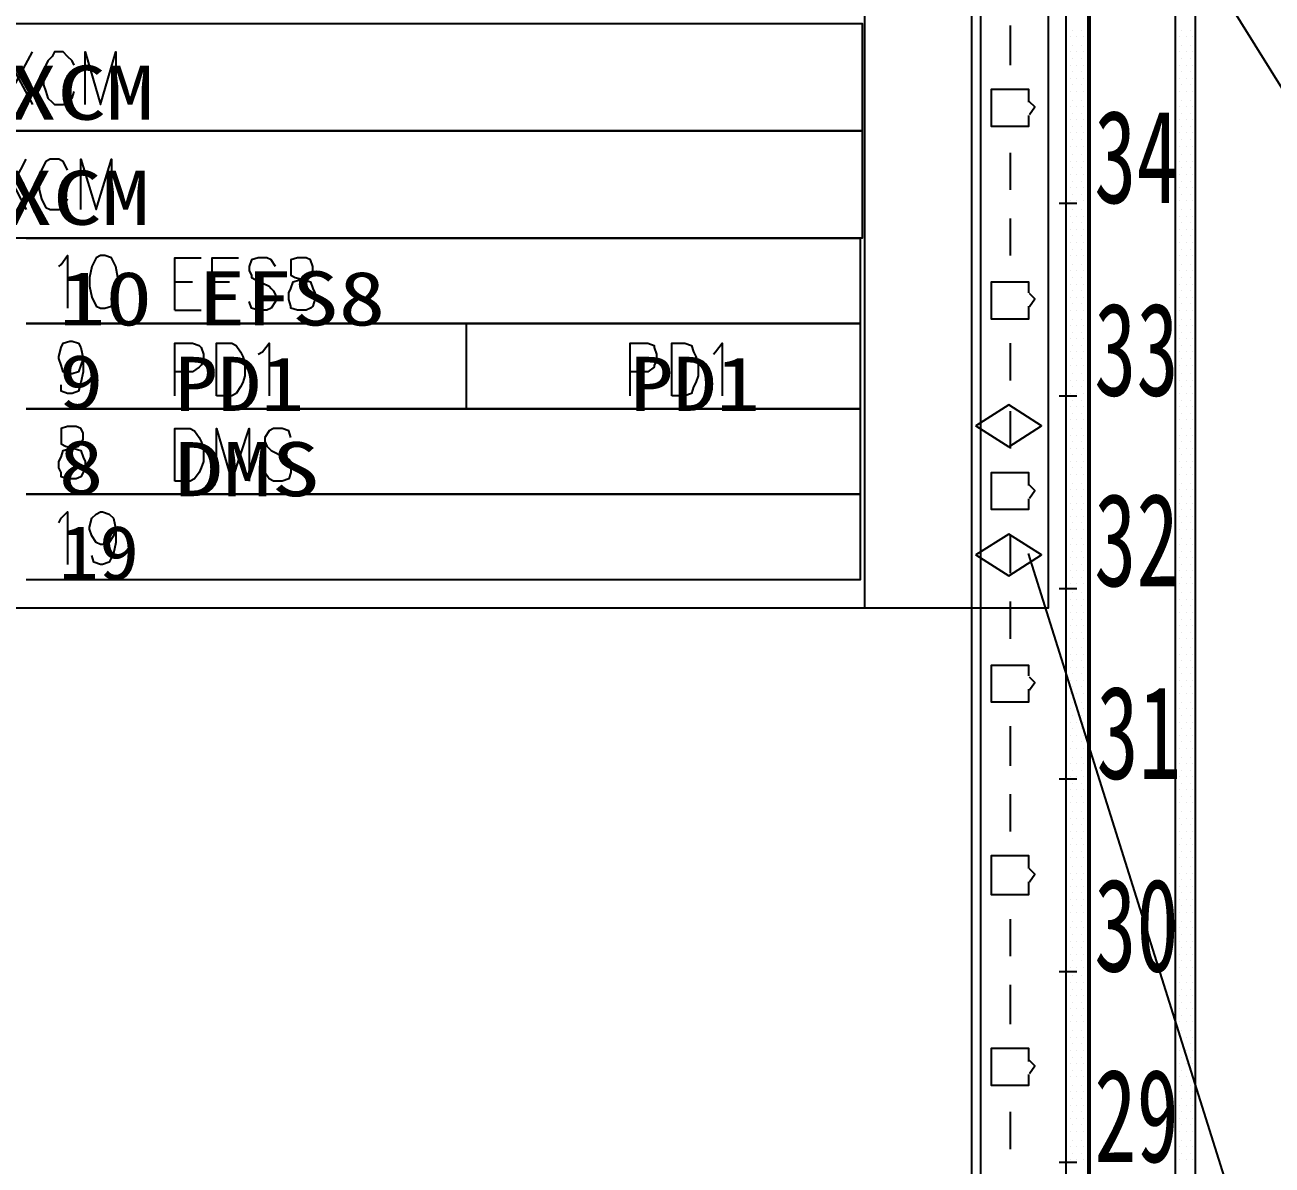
# Model space of a CAD drawing. Header units: metres. Extents: x 17 to 1264, y 17 to 859.
# Drawn here: x 474 to 556, y 449.8 to 524.8 of the extents above; entities that cross this region are included whole.
import ezdxf

# ---------------------------------------------------------------- set-up
doc = ezdxf.new("R2010")
doc.units = ezdxf.units.M
for name, color, linetype in [('LINES', 7, 'Continuous'), ('POLYLINES', 4, 'Continuous'), ('RECTS', 7, 'Continuous'), ('TEXTS', 3, 'Continuous')]:
    doc.layers.add(name, color=color, linetype=linetype)

msp = doc.modelspace()

# ---------------------------------------------------------------- linework, layer by layer
at = {"layer": 'LINES'}
for p, q in [((536.25, 96.77), (536.25, 692.06)), ((539.99, 547.49), (599.18, 452.02)), ((538.77, 524.74), (538.77, 522.14)), ((542.87, 524.45), (542.87, 524.45)), ((543.45, 524.45), (543.45, 524.45)), ((543.88, 524.45), (543.88, 524.45)), ((549.64, 524.45), (549.64, 524.45)), ((550.07, 524.45), (550.07, 524.45)), ((550.65, 524.45), (550.65, 524.45)), ((542.73, 524.02), (542.73, 524.02)), ((542.87, 523.44), (542.87, 523.44)), ((543.16, 524.02), (543.16, 524.02)), ((543.45, 523.44), (543.45, 523.44)), ((543.59, 524.02), (543.59, 524.02)), ((543.88, 523.44), (543.88, 523.44)), ((549.64, 523.44), (549.64, 523.44)), ((549.93, 524.02), (549.93, 524.02)), ((550.07, 523.44), (550.07, 523.44)), ((550.36, 524.02), (550.36, 524.02)), ((550.65, 523.44), (550.65, 523.44)), ((550.79, 524.02), (550.79, 524.02)), ((472.6, 519.55), (474.47, 523.01)), ((472.6, 523.01), (474.47, 519.55)), ((542.73, 523.01), (542.73, 523.01)), ((543.16, 523.01), (543.16, 523.01)), ((543.59, 523.01), (543.59, 523.01)), ((549.93, 523.01), (549.93, 523.01)), ((550.36, 523.01), (550.36, 523.01)), ((550.79, 523.01), (550.79, 523.01)), ((542.73, 522.14), (542.73, 522.14)), ((542.87, 522.58), (542.87, 522.58)), ((543.16, 522.14), (543.16, 522.14)), ((543.45, 522.58), (543.45, 522.58)), ((543.59, 522.14), (543.59, 522.14)), ((543.88, 522.58), (543.88, 522.58)), ((549.64, 522.58), (549.64, 522.58)), ((549.93, 522.14), (549.93, 522.14)), ((550.07, 522.58), (550.07, 522.58)), ((550.36, 522.14), (550.36, 522.14)), ((550.65, 522.58), (550.65, 522.58)), ((550.79, 522.14), (550.79, 522.14)), ((542.73, 521.28), (542.73, 521.28)), ((542.87, 521.71), (542.87, 521.71)), ((543.16, 521.28), (543.16, 521.28)), ((543.45, 521.71), (543.45, 521.71)), ((543.59, 521.28), (543.59, 521.28)), ((543.88, 521.71), (543.88, 521.71)), ((549.64, 521.71), (549.64, 521.71)), ((549.93, 521.28), (549.93, 521.28)), ((550.07, 521.71), (550.07, 521.71)), ((550.36, 521.28), (550.36, 521.28)), ((550.65, 521.71), (550.65, 521.71)), ((550.79, 521.28), (550.79, 521.28)), ((542.73, 520.42), (542.73, 520.42)), ((542.87, 520.85), (542.87, 520.85)), ((543.16, 520.42), (543.16, 520.42)), ((543.45, 520.85), (543.45, 520.85)), ((543.59, 520.42), (543.59, 520.42)), ((543.88, 520.85), (543.88, 520.85)), ((549.64, 520.85), (549.64, 520.85)), ((549.93, 520.42), (549.93, 520.42)), ((550.07, 520.85), (550.07, 520.85)), ((550.36, 520.42), (550.36, 520.42)), ((550.65, 520.85), (550.65, 520.85)), ((550.79, 520.42), (550.79, 520.42)), ((542.73, 519.41), (542.73, 519.41)), ((542.87, 519.84), (542.87, 519.84)), ((543.16, 519.41), (543.16, 519.41)), ((543.45, 519.84), (543.45, 519.84)), ((543.59, 519.41), (543.59, 519.41)), ((543.88, 519.84), (543.88, 519.84)), ((549.64, 519.84), (549.64, 519.84)), ((549.93, 519.41), (549.93, 519.41)), ((550.07, 519.84), (550.07, 519.84)), ((550.36, 519.41), (550.36, 519.41)), ((550.65, 519.84), (550.65, 519.84)), ((550.79, 519.41), (550.79, 519.41)), ((542.73, 518.54), (542.73, 518.54)), ((542.87, 518.98), (542.87, 518.98)), ((543.16, 518.54), (543.16, 518.54)), ((543.45, 518.98), (543.45, 518.98)), ((543.59, 518.54), (543.59, 518.54)), ((543.88, 518.98), (543.88, 518.98)), ((549.64, 518.98), (549.64, 518.98)), ((549.93, 518.54), (549.93, 518.54)), ((550.07, 518.98), (550.07, 518.98)), ((550.36, 518.54), (550.36, 518.54)), ((550.65, 518.98), (550.65, 518.98)), ((550.79, 518.54), (550.79, 518.54)), ((542.73, 517.68), (542.73, 517.68)), ((542.87, 518.11), (542.87, 518.11)), ((543.16, 517.68), (543.16, 517.68)), ((543.45, 518.11), (543.45, 518.11)), ((543.59, 517.68), (543.59, 517.68)), ((543.88, 518.11), (543.88, 518.11)), ((549.64, 518.11), (549.64, 518.11)), ((549.93, 517.68), (549.93, 517.68)), ((550.07, 518.11), (550.07, 518.11)), ((550.36, 517.68), (550.36, 517.68)), ((550.65, 518.11), (550.65, 518.11)), ((550.79, 517.68), (550.79, 517.68)), ((542.87, 517.25), (542.87, 517.25)), ((543.45, 517.25), (543.45, 517.25)), ((543.88, 517.25), (543.88, 517.25)), ((549.64, 517.25), (549.64, 517.25)), ((550.07, 517.25), (550.07, 517.25)), ((550.65, 517.25), (550.65, 517.25)), ((538.77, 516.38), (538.77, 513.94)), ((542.73, 516.82), (542.73, 516.82)), ((542.87, 516.24), (542.87, 516.24)), ((543.16, 516.82), (543.16, 516.82)), ((543.45, 516.24), (543.45, 516.24)), ((543.59, 516.82), (543.59, 516.82)), ((543.88, 516.24), (543.88, 516.24)), ((549.64, 516.24), (549.64, 516.24)), ((549.93, 516.82), (549.93, 516.82)), ((550.07, 516.24), (550.07, 516.24)), ((550.36, 516.82), (550.36, 516.82)), ((550.65, 516.24), (550.65, 516.24)), ((550.79, 516.82), (550.79, 516.82)), ((472.31, 512.64), (474.04, 515.95)), ((472.31, 515.95), (474.04, 512.64)), ((542.73, 515.81), (542.73, 515.81)), ((542.87, 515.38), (542.87, 515.38)), ((543.16, 515.81), (543.16, 515.81)), ((543.45, 515.38), (543.45, 515.38)), ((543.59, 515.81), (543.59, 515.81)), ((543.88, 515.38), (543.88, 515.38)), ((549.64, 515.38), (549.64, 515.38)), ((549.93, 515.81), (549.93, 515.81)), ((550.07, 515.38), (550.07, 515.38)), ((550.36, 515.81), (550.36, 515.81)), ((550.65, 515.38), (550.65, 515.38)), ((550.79, 515.81), (550.79, 515.81)), ((542.73, 514.94), (542.73, 514.94)), ((542.87, 514.51), (542.87, 514.51)), ((543.16, 514.94), (543.16, 514.94)), ((543.45, 514.51), (543.45, 514.51)), ((543.59, 514.94), (543.59, 514.94)), ((543.88, 514.51), (543.88, 514.51)), ((549.64, 514.51), (549.64, 514.51)), ((549.93, 514.94), (549.93, 514.94)), ((550.07, 514.51), (550.07, 514.51)), ((550.36, 514.94), (550.36, 514.94)), ((550.65, 514.51), (550.65, 514.51)), ((550.79, 514.94), (550.79, 514.94)), ((542.73, 514.08), (542.73, 514.08)), ((542.87, 513.65), (542.87, 513.65)), ((543.16, 514.08), (543.16, 514.08)), ((543.45, 513.65), (543.45, 513.65)), ((543.59, 514.08), (543.59, 514.08)), ((543.88, 513.65), (543.88, 513.65)), ((549.64, 513.65), (549.64, 513.65)), ((549.93, 514.08), (549.93, 514.08)), ((550.07, 513.65), (550.07, 513.65)), ((550.36, 514.08), (550.36, 514.08)), ((550.65, 513.65), (550.65, 513.65)), ((550.79, 514.08), (550.79, 514.08)), ((542.01, 513.07), (543.16, 513.07)), ((542.73, 513.22), (542.73, 513.22)), ((543.16, 513.22), (543.16, 513.22)), ((543.59, 513.22), (543.59, 513.22)), ((549.93, 513.22), (549.93, 513.22)), ((550.36, 513.22), (550.36, 513.22)), ((550.79, 513.22), (550.79, 513.22)), ((538.77, 512.06), (538.77, 509.62)), ((542.73, 512.21), (542.73, 512.21)), ((542.87, 512.64), (542.87, 512.64)), ((543.16, 512.21), (543.16, 512.21)), ((543.45, 512.64), (543.45, 512.64)), ((543.59, 512.21), (543.59, 512.21)), ((543.88, 512.64), (543.88, 512.64)), ((549.64, 512.64), (549.64, 512.64)), ((549.93, 512.21), (549.93, 512.21)), ((550.07, 512.64), (550.07, 512.64)), ((550.36, 512.21), (550.36, 512.21)), ((550.65, 512.64), (550.65, 512.64)), ((550.79, 512.21), (550.79, 512.21)), ((542.73, 511.34), (542.73, 511.34)), ((542.87, 511.78), (542.87, 511.78)), ((543.16, 511.34), (543.16, 511.34)), ((543.45, 511.78), (543.45, 511.78)), ((543.59, 511.34), (543.59, 511.34)), ((543.88, 511.78), (543.88, 511.78)), ((549.64, 511.78), (549.64, 511.78)), ((549.93, 511.34), (549.93, 511.34)), ((550.07, 511.78), (550.07, 511.78)), ((550.36, 511.34), (550.36, 511.34)), ((550.65, 511.78), (550.65, 511.78)), ((550.79, 511.34), (550.79, 511.34)), ((542.73, 510.48), (542.73, 510.48)), ((542.87, 510.91), (542.87, 510.91)), ((543.16, 510.48), (543.16, 510.48)), ((543.45, 510.91), (543.45, 510.91)), ((543.59, 510.48), (543.59, 510.48)), ((543.88, 510.91), (543.88, 510.91)), ((549.64, 510.91), (549.64, 510.91)), ((549.93, 510.48), (549.93, 510.48)), ((550.07, 510.91), (550.07, 510.91)), ((550.36, 510.48), (550.36, 510.48)), ((550.65, 510.91), (550.65, 510.91)), ((550.79, 510.48), (550.79, 510.48)), ((542.73, 509.62), (542.73, 509.62)), ((542.87, 510.05), (542.87, 510.05)), ((543.16, 509.62), (543.16, 509.62)), ((543.45, 510.05), (543.45, 510.05)), ((543.59, 509.62), (543.59, 509.62)), ((543.88, 510.05), (543.88, 510.05)), ((549.64, 510.05), (549.64, 510.05)), ((549.93, 509.62), (549.93, 509.62)), ((550.07, 510.05), (550.07, 510.05)), ((550.36, 509.62), (550.36, 509.62)), ((550.65, 510.05), (550.65, 510.05)), ((550.79, 509.62), (550.79, 509.62)), ((542.87, 509.04), (542.87, 509.04)), ((543.45, 509.04), (543.45, 509.04)), ((543.88, 509.04), (543.88, 509.04)), ((549.64, 509.04), (549.64, 509.04)), ((550.07, 509.04), (550.07, 509.04)), ((550.65, 509.04), (550.65, 509.04)), ((483.83, 507.89), (484.99, 507.89)), ((486.28, 507.89), (487.43, 507.89)), ((542.73, 508.61), (542.73, 508.61)), ((542.87, 508.18), (542.87, 508.18)), ((543.16, 508.61), (543.16, 508.61)), ((543.45, 508.18), (543.45, 508.18)), ((543.59, 508.61), (543.59, 508.61)), ((543.88, 508.18), (543.88, 508.18)), ((549.64, 508.18), (549.64, 508.18)), ((549.93, 508.61), (549.93, 508.61)), ((550.07, 508.18), (550.07, 508.18)), ((550.36, 508.61), (550.36, 508.61)), ((550.65, 508.18), (550.65, 508.18)), ((550.79, 508.61), (550.79, 508.61)), ((542.73, 507.74), (542.73, 507.74)), ((542.87, 507.31), (542.87, 507.31)), ((543.16, 507.74), (543.16, 507.74)), ((543.45, 507.31), (543.45, 507.31)), ((543.59, 507.74), (543.59, 507.74)), ((543.88, 507.31), (543.88, 507.31)), ((549.64, 507.31), (549.64, 507.31)), ((549.93, 507.74), (549.93, 507.74)), ((550.07, 507.31), (550.07, 507.31)), ((550.36, 507.74), (550.36, 507.74)), ((550.65, 507.31), (550.65, 507.31)), ((550.79, 507.74), (550.79, 507.74)), ((542.73, 506.88), (542.73, 506.88)), ((542.87, 506.45), (542.87, 506.45)), ((543.16, 506.88), (543.16, 506.88)), ((543.45, 506.45), (543.45, 506.45)), ((543.59, 506.88), (543.59, 506.88)), ((543.88, 506.45), (543.88, 506.45)), ((549.64, 506.45), (549.64, 506.45)), ((549.93, 506.88), (549.93, 506.88)), ((550.07, 506.45), (550.07, 506.45)), ((550.36, 506.88), (550.36, 506.88)), ((550.65, 506.45), (550.65, 506.45)), ((550.79, 506.88), (550.79, 506.88)), ((483.83, 506.02), (485.56, 506.02)), ((542.73, 506.02), (542.73, 506.02)), ((542.87, 505.44), (542.87, 505.44)), ((543.16, 506.02), (543.16, 506.02)), ((543.45, 505.44), (543.45, 505.44)), ((543.59, 506.02), (543.59, 506.02)), ((543.88, 505.44), (543.88, 505.44)), ((549.64, 505.44), (549.64, 505.44)), ((549.93, 506.02), (549.93, 506.02)), ((550.07, 505.44), (550.07, 505.44)), ((550.36, 506.02), (550.36, 506.02)), ((550.65, 505.44), (550.65, 505.44)), ((550.79, 506.02), (550.79, 506.02)), ((502.99, 505.15), (502.99, 499.54)), ((542.73, 505.01), (542.73, 505.01)), ((542.87, 504.58), (542.87, 504.58)), ((543.16, 505.01), (543.16, 505.01)), ((543.45, 504.58), (543.45, 504.58)), ((543.59, 505.01), (543.59, 505.01)), ((543.88, 504.58), (543.88, 504.58)), ((549.64, 504.58), (549.64, 504.58)), ((549.93, 505.01), (549.93, 505.01)), ((550.07, 504.58), (550.07, 504.58)), ((550.36, 505.01), (550.36, 505.01)), ((550.65, 504.58), (550.65, 504.58)), ((550.79, 505.01), (550.79, 505.01)), ((538.77, 503.86), (538.77, 501.41)), ((542.73, 504.14), (542.73, 504.14)), ((543.16, 504.14), (543.16, 504.14)), ((543.59, 504.14), (543.59, 504.14)), ((549.93, 504.14), (549.93, 504.14)), ((550.36, 504.14), (550.36, 504.14)), ((550.79, 504.14), (550.79, 504.14)), ((542.73, 503.28), (542.73, 503.28)), ((542.87, 503.71), (542.87, 503.71)), ((543.16, 503.28), (543.16, 503.28)), ((543.45, 503.71), (543.45, 503.71)), ((543.59, 503.28), (543.59, 503.28)), ((543.88, 503.71), (543.88, 503.71)), ((549.64, 503.71), (549.64, 503.71)), ((549.93, 503.28), (549.93, 503.28)), ((550.07, 503.71), (550.07, 503.71)), ((550.36, 503.28), (550.36, 503.28)), ((550.65, 503.71), (550.65, 503.71)), ((550.79, 503.28), (550.79, 503.28)), ((542.73, 502.42), (542.73, 502.42)), ((542.87, 502.85), (542.87, 502.85)), ((543.16, 502.42), (543.16, 502.42)), ((543.45, 502.85), (543.45, 502.85)), ((543.59, 502.42), (543.59, 502.42)), ((543.88, 502.85), (543.88, 502.85)), ((549.64, 502.85), (549.64, 502.85)), ((549.93, 502.42), (549.93, 502.42)), ((550.07, 502.85), (550.07, 502.85)), ((550.36, 502.42), (550.36, 502.42)), ((550.65, 502.85), (550.65, 502.85)), ((550.79, 502.42), (550.79, 502.42)), ((542.73, 501.41), (542.73, 501.41)), ((542.87, 501.84), (542.87, 501.84)), ((543.16, 501.41), (543.16, 501.41)), ((543.45, 501.84), (543.45, 501.84)), ((543.59, 501.41), (543.59, 501.41)), ((543.88, 501.84), (543.88, 501.84)), ((549.64, 501.84), (549.64, 501.84)), ((549.93, 501.41), (549.93, 501.41)), ((550.07, 501.84), (550.07, 501.84)), ((550.36, 501.41), (550.36, 501.41)), ((550.65, 501.84), (550.65, 501.84)), ((550.79, 501.41), (550.79, 501.41)), ((542.73, 500.54), (542.73, 500.54)), ((542.87, 500.98), (542.87, 500.98)), ((543.16, 500.54), (543.16, 500.54)), ((543.45, 500.98), (543.45, 500.98)), ((543.59, 500.54), (543.59, 500.54)), ((543.88, 500.98), (543.88, 500.98)), ((549.64, 500.98), (549.64, 500.98)), ((549.93, 500.54), (549.93, 500.54)), ((550.07, 500.98), (550.07, 500.98)), ((550.36, 500.54), (550.36, 500.54)), ((550.65, 500.98), (550.65, 500.98)), ((550.79, 500.54), (550.79, 500.54)), ((542.01, 500.4), (543.16, 500.4)), ((542.73, 499.68), (542.73, 499.68)), ((542.87, 500.11), (542.87, 500.11)), ((543.16, 499.68), (543.16, 499.68)), ((543.45, 500.11), (543.45, 500.11)), ((543.59, 499.68), (543.59, 499.68)), ((543.88, 500.11), (543.88, 500.11)), ((549.64, 500.11), (549.64, 500.11)), ((549.93, 499.68), (549.93, 499.68)), ((550.07, 500.11), (550.07, 500.11)), ((550.36, 499.68), (550.36, 499.68)), ((550.65, 500.11), (550.65, 500.11)), ((550.79, 499.68), (550.79, 499.68)), ((538.77, 499.39), (538.77, 496.94)), ((542.73, 498.82), (542.73, 498.82)), ((542.87, 499.25), (542.87, 499.25)), ((543.16, 498.82), (543.16, 498.82)), ((543.45, 499.25), (543.45, 499.25)), ((543.59, 498.82), (543.59, 498.82)), ((543.88, 499.25), (543.88, 499.25)), ((549.64, 499.25), (549.64, 499.25)), ((549.93, 498.82), (549.93, 498.82)), ((550.07, 499.25), (550.07, 499.25)), ((550.36, 498.82), (550.36, 498.82)), ((550.65, 499.25), (550.65, 499.25)), ((550.79, 498.82), (550.79, 498.82)), ((542.87, 498.24), (542.87, 498.24)), ((543.45, 498.24), (543.45, 498.24)), ((543.88, 498.24), (543.88, 498.24)), ((549.64, 498.24), (549.64, 498.24)), ((550.07, 498.24), (550.07, 498.24)), ((550.65, 498.24), (550.65, 498.24)), ((542.73, 497.81), (542.73, 497.81)), ((542.87, 497.38), (542.87, 497.38)), ((543.16, 497.81), (543.16, 497.81)), ((543.45, 497.38), (543.45, 497.38)), ((543.59, 497.81), (543.59, 497.81)), ((543.88, 497.38), (543.88, 497.38)), ((549.64, 497.38), (549.64, 497.38)), ((549.93, 497.81), (549.93, 497.81)), ((550.07, 497.38), (550.07, 497.38)), ((550.36, 497.81), (550.36, 497.81)), ((550.65, 497.38), (550.65, 497.38)), ((550.79, 497.81), (550.79, 497.81)), ((542.73, 496.94), (542.73, 496.94)), ((542.87, 496.51), (542.87, 496.51)), ((543.16, 496.94), (543.16, 496.94)), ((543.45, 496.51), (543.45, 496.51)), ((543.59, 496.94), (543.59, 496.94)), ((543.88, 496.51), (543.88, 496.51)), ((549.64, 496.51), (549.64, 496.51)), ((549.93, 496.94), (549.93, 496.94)), ((550.07, 496.51), (550.07, 496.51)), ((550.36, 496.94), (550.36, 496.94)), ((550.65, 496.51), (550.65, 496.51)), ((550.79, 496.94), (550.79, 496.94)), ((542.73, 496.08), (542.73, 496.08)), ((542.87, 495.65), (542.87, 495.65)), ((543.16, 496.08), (543.16, 496.08)), ((543.45, 495.65), (543.45, 495.65)), ((543.59, 496.08), (543.59, 496.08)), ((543.88, 495.65), (543.88, 495.65)), ((549.64, 495.65), (549.64, 495.65)), ((549.93, 496.08), (549.93, 496.08)), ((550.07, 495.65), (550.07, 495.65)), ((550.36, 496.08), (550.36, 496.08)), ((550.65, 495.65), (550.65, 495.65)), ((550.79, 496.08), (550.79, 496.08)), ((542.73, 495.22), (542.73, 495.22)), ((543.16, 495.22), (543.16, 495.22)), ((543.59, 495.22), (543.59, 495.22)), ((549.93, 495.22), (549.93, 495.22)), ((550.36, 495.22), (550.36, 495.22)), ((550.79, 495.22), (550.79, 495.22)), ((542.73, 494.21), (542.73, 494.21)), ((542.87, 494.64), (542.87, 494.64)), ((543.16, 494.21), (543.16, 494.21)), ((543.45, 494.64), (543.45, 494.64)), ((543.59, 494.21), (543.59, 494.21)), ((543.88, 494.64), (543.88, 494.64)), ((549.64, 494.64), (549.64, 494.64)), ((549.93, 494.21), (549.93, 494.21)), ((550.07, 494.64), (550.07, 494.64)), ((550.36, 494.21), (550.36, 494.21)), ((550.65, 494.64), (550.65, 494.64)), ((550.79, 494.21), (550.79, 494.21)), ((542.73, 493.34), (542.73, 493.34)), ((542.87, 493.78), (542.87, 493.78)), ((543.16, 493.34), (543.16, 493.34)), ((543.45, 493.78), (543.45, 493.78)), ((543.59, 493.34), (543.59, 493.34)), ((543.88, 493.78), (543.88, 493.78)), ((549.64, 493.78), (549.64, 493.78)), ((549.93, 493.34), (549.93, 493.34)), ((550.07, 493.78), (550.07, 493.78)), ((550.36, 493.34), (550.36, 493.34)), ((550.65, 493.78), (550.65, 493.78)), ((550.79, 493.34), (550.79, 493.34)), ((542.73, 492.48), (542.73, 492.48)), ((542.87, 492.91), (542.87, 492.91)), ((543.16, 492.48), (543.16, 492.48)), ((543.45, 492.91), (543.45, 492.91)), ((543.59, 492.48), (543.59, 492.48)), ((543.88, 492.91), (543.88, 492.91)), ((549.64, 492.91), (549.64, 492.91)), ((549.93, 492.48), (549.93, 492.48)), ((550.07, 492.91), (550.07, 492.91)), ((550.36, 492.48), (550.36, 492.48)), ((550.65, 492.91), (550.65, 492.91)), ((550.79, 492.48), (550.79, 492.48)), ((542.73, 491.62), (542.73, 491.62)), ((542.87, 492.05), (542.87, 492.05)), ((543.16, 491.62), (543.16, 491.62)), ((543.45, 492.05), (543.45, 492.05)), ((543.59, 491.62), (543.59, 491.62)), ((543.88, 492.05), (543.88, 492.05)), ((549.64, 492.05), (549.64, 492.05)), ((549.93, 491.62), (549.93, 491.62)), ((550.07, 492.05), (550.07, 492.05)), ((550.36, 491.62), (550.36, 491.62)), ((550.65, 492.05), (550.65, 492.05)), ((550.79, 491.62), (550.79, 491.62)), ((538.77, 491.18), (538.77, 488.74)), ((542.73, 490.61), (542.73, 490.61)), ((542.87, 491.04), (542.87, 491.04)), ((543.16, 490.61), (543.16, 490.61)), ((543.45, 491.04), (543.45, 491.04)), ((543.59, 490.61), (543.59, 490.61)), ((543.88, 491.04), (543.88, 491.04)), ((549.64, 491.04), (549.64, 491.04)), ((549.93, 490.61), (549.93, 490.61)), ((550.07, 491.04), (550.07, 491.04)), ((550.36, 490.61), (550.36, 490.61)), ((550.65, 491.04), (550.65, 491.04)), ((550.79, 490.61), (550.79, 490.61)), ((599.18, 301.68), (539.99, 490.03)), ((542.87, 490.18), (542.87, 490.18)), ((543.45, 490.18), (543.45, 490.18)), ((543.88, 490.18), (543.88, 490.18)), ((549.64, 490.18), (549.64, 490.18)), ((550.07, 490.18), (550.07, 490.18)), ((550.65, 490.18), (550.65, 490.18)), ((542.73, 489.74), (542.73, 489.74)), ((542.87, 489.31), (542.87, 489.31)), ((543.16, 489.74), (543.16, 489.74)), ((543.45, 489.31), (543.45, 489.31)), ((543.59, 489.74), (543.59, 489.74)), ((543.88, 489.31), (543.88, 489.31)), ((549.64, 489.31), (549.64, 489.31)), ((549.93, 489.74), (549.93, 489.74)), ((550.07, 489.31), (550.07, 489.31)), ((550.36, 489.74), (550.36, 489.74)), ((550.65, 489.31), (550.65, 489.31)), ((550.79, 489.74), (550.79, 489.74)), ((542.73, 488.88), (542.73, 488.88)), ((542.87, 488.45), (542.87, 488.45)), ((543.16, 488.88), (543.16, 488.88)), ((543.45, 488.45), (543.45, 488.45)), ((543.59, 488.88), (543.59, 488.88)), ((543.88, 488.45), (543.88, 488.45)), ((549.64, 488.45), (549.64, 488.45)), ((549.93, 488.88), (549.93, 488.88)), ((550.07, 488.45), (550.07, 488.45)), ((550.36, 488.88), (550.36, 488.88)), ((550.65, 488.45), (550.65, 488.45)), ((550.79, 488.88), (550.79, 488.88)), ((542.01, 487.73), (543.16, 487.73)), ((542.73, 488.02), (542.73, 488.02)), ((542.87, 487.44), (542.87, 487.44)), ((543.16, 488.02), (543.16, 488.02)), ((543.45, 487.44), (543.45, 487.44)), ((543.59, 488.02), (543.59, 488.02)), ((543.88, 487.44), (543.88, 487.44)), ((549.64, 487.44), (549.64, 487.44)), ((549.93, 488.02), (549.93, 488.02)), ((550.07, 487.44), (550.07, 487.44)), ((550.36, 488.02), (550.36, 488.02)), ((550.65, 487.44), (550.65, 487.44)), ((550.79, 488.02), (550.79, 488.02)), ((538.77, 486.86), (538.77, 484.42)), ((542.73, 487.01), (542.73, 487.01)), ((542.87, 486.58), (542.87, 486.58)), ((543.16, 487.01), (543.16, 487.01)), ((543.45, 486.58), (543.45, 486.58)), ((543.59, 487.01), (543.59, 487.01)), ((543.88, 486.58), (543.88, 486.58)), ((549.64, 486.58), (549.64, 486.58)), ((549.93, 487.01), (549.93, 487.01)), ((550.07, 486.58), (550.07, 486.58)), ((550.36, 487.01), (550.36, 487.01)), ((550.65, 486.58), (550.65, 486.58)), ((550.79, 487.01), (550.79, 487.01)), ((542.73, 486.14), (542.73, 486.14)), ((542.87, 485.71), (542.87, 485.71)), ((543.16, 486.14), (543.16, 486.14)), ((543.45, 485.71), (543.45, 485.71)), ((543.59, 486.14), (543.59, 486.14)), ((543.88, 485.71), (543.88, 485.71)), ((549.64, 485.71), (549.64, 485.71)), ((549.93, 486.14), (549.93, 486.14)), ((550.07, 485.71), (550.07, 485.71)), ((550.36, 486.14), (550.36, 486.14)), ((550.65, 485.71), (550.65, 485.71)), ((550.79, 486.14), (550.79, 486.14)), ((542.73, 485.28), (542.73, 485.28)), ((542.87, 484.85), (542.87, 484.85)), ((543.16, 485.28), (543.16, 485.28)), ((543.45, 484.85), (543.45, 484.85)), ((543.59, 485.28), (543.59, 485.28)), ((543.88, 484.85), (543.88, 484.85)), ((549.64, 484.85), (549.64, 484.85)), ((549.93, 485.28), (549.93, 485.28)), ((550.07, 484.85), (550.07, 484.85)), ((550.36, 485.28), (550.36, 485.28)), ((550.65, 484.85), (550.65, 484.85)), ((550.79, 485.28), (550.79, 485.28)), ((542.73, 484.42), (542.73, 484.42)), ((543.16, 484.42), (543.16, 484.42)), ((543.59, 484.42), (543.59, 484.42)), ((549.93, 484.42), (549.93, 484.42)), ((550.36, 484.42), (550.36, 484.42)), ((550.79, 484.42), (550.79, 484.42)), ((542.73, 483.41), (542.73, 483.41)), ((542.87, 483.84), (542.87, 483.84)), ((543.16, 483.41), (543.16, 483.41)), ((543.45, 483.84), (543.45, 483.84)), ((543.59, 483.41), (543.59, 483.41)), ((543.88, 483.84), (543.88, 483.84)), ((549.64, 483.84), (549.64, 483.84)), ((549.93, 483.41), (549.93, 483.41)), ((550.07, 483.84), (550.07, 483.84)), ((550.36, 483.41), (550.36, 483.41)), ((550.65, 483.84), (550.65, 483.84)), ((550.79, 483.41), (550.79, 483.41)), ((542.73, 482.54), (542.73, 482.54)), ((542.87, 482.98), (542.87, 482.98)), ((543.16, 482.54), (543.16, 482.54)), ((543.45, 482.98), (543.45, 482.98)), ((543.59, 482.54), (543.59, 482.54)), ((543.88, 482.98), (543.88, 482.98)), ((549.64, 482.98), (549.64, 482.98)), ((549.93, 482.54), (549.93, 482.54)), ((550.07, 482.98), (550.07, 482.98)), ((550.36, 482.54), (550.36, 482.54)), ((550.65, 482.98), (550.65, 482.98)), ((550.79, 482.54), (550.79, 482.54)), ((542.73, 481.68), (542.73, 481.68)), ((542.87, 482.11), (542.87, 482.11)), ((543.16, 481.68), (543.16, 481.68)), ((543.45, 482.11), (543.45, 482.11)), ((543.59, 481.68), (543.59, 481.68)), ((543.88, 482.11), (543.88, 482.11)), ((549.64, 482.11), (549.64, 482.11)), ((549.93, 481.68), (549.93, 481.68)), ((550.07, 482.11), (550.07, 482.11)), ((550.36, 481.68), (550.36, 481.68)), ((550.65, 482.11), (550.65, 482.11)), ((550.79, 481.68), (550.79, 481.68)), ((542.73, 480.82), (542.73, 480.82)), ((542.87, 481.25), (542.87, 481.25)), ((543.16, 480.82), (543.16, 480.82)), ((543.45, 481.25), (543.45, 481.25)), ((543.59, 480.82), (543.59, 480.82)), ((543.88, 481.25), (543.88, 481.25)), ((549.64, 481.25), (549.64, 481.25)), ((549.93, 480.82), (549.93, 480.82)), ((550.07, 481.25), (550.07, 481.25)), ((550.36, 480.82), (550.36, 480.82)), ((550.65, 481.25), (550.65, 481.25)), ((550.79, 480.82), (550.79, 480.82)), ((542.87, 480.24), (542.87, 480.24)), ((543.45, 480.24), (543.45, 480.24)), ((543.88, 480.24), (543.88, 480.24)), ((549.64, 480.24), (549.64, 480.24)), ((550.07, 480.24), (550.07, 480.24)), ((550.65, 480.24), (550.65, 480.24)), ((542.73, 479.81), (542.73, 479.81)), ((542.87, 479.38), (542.87, 479.38)), ((543.16, 479.81), (543.16, 479.81)), ((543.45, 479.38), (543.45, 479.38)), ((543.59, 479.81), (543.59, 479.81)), ((543.88, 479.38), (543.88, 479.38)), ((549.64, 479.38), (549.64, 479.38)), ((549.93, 479.81), (549.93, 479.81)), ((550.07, 479.38), (550.07, 479.38)), ((550.36, 479.81), (550.36, 479.81)), ((550.65, 479.38), (550.65, 479.38)), ((550.79, 479.81), (550.79, 479.81)), ((538.77, 478.66), (538.77, 476.06)), ((542.73, 478.94), (542.73, 478.94)), ((542.87, 478.51), (542.87, 478.51)), ((543.16, 478.94), (543.16, 478.94)), ((543.45, 478.51), (543.45, 478.51)), ((543.59, 478.94), (543.59, 478.94)), ((543.88, 478.51), (543.88, 478.51)), ((549.64, 478.51), (549.64, 478.51)), ((549.93, 478.94), (549.93, 478.94)), ((550.07, 478.51), (550.07, 478.51)), ((550.36, 478.94), (550.36, 478.94)), ((550.65, 478.51), (550.65, 478.51)), ((550.79, 478.94), (550.79, 478.94)), ((542.73, 478.08), (542.73, 478.08)), ((542.87, 477.65), (542.87, 477.65)), ((543.16, 478.08), (543.16, 478.08)), ((543.45, 477.65), (543.45, 477.65)), ((543.59, 478.08), (543.59, 478.08)), ((543.88, 477.65), (543.88, 477.65)), ((549.64, 477.65), (549.64, 477.65)), ((549.93, 478.08), (549.93, 478.08)), ((550.07, 477.65), (550.07, 477.65)), ((550.36, 478.08), (550.36, 478.08)), ((550.65, 477.65), (550.65, 477.65)), ((550.79, 478.08), (550.79, 478.08)), ((542.73, 477.22), (542.73, 477.22)), ((543.16, 477.22), (543.16, 477.22)), ((543.59, 477.22), (543.59, 477.22)), ((549.93, 477.22), (549.93, 477.22)), ((550.36, 477.22), (550.36, 477.22)), ((550.79, 477.22), (550.79, 477.22)), ((542.73, 476.21), (542.73, 476.21)), ((542.87, 476.64), (542.87, 476.64)), ((543.16, 476.21), (543.16, 476.21)), ((543.45, 476.64), (543.45, 476.64)), ((543.59, 476.21), (543.59, 476.21)), ((543.88, 476.64), (543.88, 476.64)), ((549.64, 476.64), (549.64, 476.64)), ((549.93, 476.21), (549.93, 476.21)), ((550.07, 476.64), (550.07, 476.64)), ((550.36, 476.21), (550.36, 476.21)), ((550.65, 476.64), (550.65, 476.64)), ((550.79, 476.21), (550.79, 476.21)), ((542.01, 475.2), (543.16, 475.2)), ((542.73, 475.34), (542.73, 475.34)), ((542.87, 475.78), (542.87, 475.78)), ((543.16, 475.34), (543.16, 475.34)), ((543.45, 475.78), (543.45, 475.78)), ((543.59, 475.34), (543.59, 475.34)), ((543.88, 475.78), (543.88, 475.78)), ((549.64, 475.78), (549.64, 475.78)), ((549.93, 475.34), (549.93, 475.34)), ((550.07, 475.78), (550.07, 475.78)), ((550.36, 475.34), (550.36, 475.34)), ((550.65, 475.78), (550.65, 475.78)), ((550.79, 475.34), (550.79, 475.34)), ((538.77, 474.19), (538.77, 471.74)), ((542.73, 474.48), (542.73, 474.48)), ((542.87, 474.91), (542.87, 474.91)), ((543.16, 474.48), (543.16, 474.48)), ((543.45, 474.91), (543.45, 474.91)), ((543.59, 474.48), (543.59, 474.48)), ((543.88, 474.91), (543.88, 474.91)), ((549.64, 474.91), (549.64, 474.91)), ((549.93, 474.48), (549.93, 474.48)), ((550.07, 474.91), (550.07, 474.91)), ((550.36, 474.48), (550.36, 474.48)), ((550.65, 474.91), (550.65, 474.91)), ((550.79, 474.48), (550.79, 474.48)), ((542.73, 473.62), (542.73, 473.62)), ((542.87, 474.05), (542.87, 474.05)), ((543.16, 473.62), (543.16, 473.62)), ((543.45, 474.05), (543.45, 474.05)), ((543.59, 473.62), (543.59, 473.62)), ((543.88, 474.05), (543.88, 474.05)), ((549.64, 474.05), (549.64, 474.05)), ((549.93, 473.62), (549.93, 473.62)), ((550.07, 474.05), (550.07, 474.05)), ((550.36, 473.62), (550.36, 473.62)), ((550.65, 474.05), (550.65, 474.05)), ((550.79, 473.62), (550.79, 473.62)), ((542.73, 472.61), (542.73, 472.61)), ((542.87, 473.04), (542.87, 473.04)), ((543.16, 472.61), (543.16, 472.61)), ((543.45, 473.04), (543.45, 473.04)), ((543.59, 472.61), (543.59, 472.61)), ((543.88, 473.04), (543.88, 473.04)), ((549.64, 473.04), (549.64, 473.04)), ((549.93, 472.61), (549.93, 472.61)), ((550.07, 473.04), (550.07, 473.04)), ((550.36, 472.61), (550.36, 472.61)), ((550.65, 473.04), (550.65, 473.04)), ((550.79, 472.61), (550.79, 472.61)), ((542.73, 471.74), (542.73, 471.74)), ((542.87, 472.18), (542.87, 472.18)), ((543.16, 471.74), (543.16, 471.74)), ((543.45, 472.18), (543.45, 472.18)), ((543.59, 471.74), (543.59, 471.74)), ((543.88, 472.18), (543.88, 472.18)), ((549.64, 472.18), (549.64, 472.18)), ((549.93, 471.74), (549.93, 471.74)), ((550.07, 472.18), (550.07, 472.18)), ((550.36, 471.74), (550.36, 471.74)), ((550.65, 472.18), (550.65, 472.18)), ((550.79, 471.74), (550.79, 471.74)), ((542.87, 471.31), (542.87, 471.31)), ((543.45, 471.31), (543.45, 471.31)), ((543.88, 471.31), (543.88, 471.31)), ((549.64, 471.31), (549.64, 471.31)), ((550.07, 471.31), (550.07, 471.31)), ((550.65, 471.31), (550.65, 471.31)), ((542.73, 470.88), (542.73, 470.88)), ((542.87, 470.45), (542.87, 470.45)), ((543.16, 470.88), (543.16, 470.88)), ((543.45, 470.45), (543.45, 470.45)), ((543.59, 470.88), (543.59, 470.88)), ((543.88, 470.45), (543.88, 470.45)), ((549.64, 470.45), (549.64, 470.45)), ((549.93, 470.88), (549.93, 470.88)), ((550.07, 470.45), (550.07, 470.45)), ((550.36, 470.88), (550.36, 470.88)), ((550.65, 470.45), (550.65, 470.45)), ((550.79, 470.88), (550.79, 470.88)), ((542.73, 470.02), (542.73, 470.02)), ((542.87, 469.44), (542.87, 469.44)), ((543.16, 470.02), (543.16, 470.02)), ((543.45, 469.44), (543.45, 469.44)), ((543.59, 470.02), (543.59, 470.02)), ((543.88, 469.44), (543.88, 469.44)), ((549.64, 469.44), (549.64, 469.44)), ((549.93, 470.02), (549.93, 470.02)), ((550.07, 469.44), (550.07, 469.44)), ((550.36, 470.02), (550.36, 470.02)), ((550.65, 469.44), (550.65, 469.44)), ((550.79, 470.02), (550.79, 470.02)), ((542.73, 469.01), (542.73, 469.01)), ((542.87, 468.58), (542.87, 468.58)), ((543.16, 469.01), (543.16, 469.01)), ((543.45, 468.58), (543.45, 468.58)), ((543.59, 469.01), (543.59, 469.01)), ((543.88, 468.58), (543.88, 468.58)), ((549.64, 468.58), (549.64, 468.58)), ((549.93, 469.01), (549.93, 469.01)), ((550.07, 468.58), (550.07, 468.58)), ((550.36, 469.01), (550.36, 469.01)), ((550.65, 468.58), (550.65, 468.58)), ((550.79, 469.01), (550.79, 469.01)), ((542.73, 468.14), (542.73, 468.14)), ((542.87, 467.71), (542.87, 467.71)), ((543.16, 468.14), (543.16, 468.14)), ((543.45, 467.71), (543.45, 467.71)), ((543.59, 468.14), (543.59, 468.14)), ((543.88, 467.71), (543.88, 467.71)), ((549.64, 467.71), (549.64, 467.71)), ((549.93, 468.14), (549.93, 468.14)), ((550.07, 467.71), (550.07, 467.71)), ((550.36, 468.14), (550.36, 468.14)), ((550.65, 467.71), (550.65, 467.71)), ((550.79, 468.14), (550.79, 468.14)), ((542.73, 467.28), (542.73, 467.28)), ((542.87, 466.85), (542.87, 466.85)), ((543.16, 467.28), (543.16, 467.28)), ((543.45, 466.85), (543.45, 466.85)), ((543.59, 467.28), (543.59, 467.28)), ((543.88, 466.85), (543.88, 466.85)), ((549.64, 466.85), (549.64, 466.85)), ((549.93, 467.28), (549.93, 467.28)), ((550.07, 466.85), (550.07, 466.85)), ((550.36, 467.28), (550.36, 467.28)), ((550.65, 466.85), (550.65, 466.85)), ((550.79, 467.28), (550.79, 467.28)), ((538.77, 465.98), (538.77, 463.54)), ((542.73, 466.42), (542.73, 466.42)), ((543.16, 466.42), (543.16, 466.42)), ((543.59, 466.42), (543.59, 466.42)), ((549.93, 466.42), (549.93, 466.42)), ((550.36, 466.42), (550.36, 466.42)), ((550.79, 466.42), (550.79, 466.42)), ((542.73, 465.41), (542.73, 465.41)), ((542.87, 465.84), (542.87, 465.84)), ((543.16, 465.41), (543.16, 465.41)), ((543.45, 465.84), (543.45, 465.84)), ((543.59, 465.41), (543.59, 465.41)), ((543.88, 465.84), (543.88, 465.84)), ((549.64, 465.84), (549.64, 465.84)), ((549.93, 465.41), (549.93, 465.41)), ((550.07, 465.84), (550.07, 465.84)), ((550.36, 465.41), (550.36, 465.41)), ((550.65, 465.84), (550.65, 465.84)), ((550.79, 465.41), (550.79, 465.41)), ((542.73, 464.54), (542.73, 464.54)), ((542.87, 464.98), (542.87, 464.98)), ((543.16, 464.54), (543.16, 464.54)), ((543.45, 464.98), (543.45, 464.98)), ((543.59, 464.54), (543.59, 464.54)), ((543.88, 464.98), (543.88, 464.98)), ((549.64, 464.98), (549.64, 464.98)), ((549.93, 464.54), (549.93, 464.54)), ((550.07, 464.98), (550.07, 464.98)), ((550.36, 464.54), (550.36, 464.54)), ((550.65, 464.98), (550.65, 464.98)), ((550.79, 464.54), (550.79, 464.54)), ((542.73, 463.68), (542.73, 463.68)), ((542.87, 464.11), (542.87, 464.11)), ((543.16, 463.68), (543.16, 463.68)), ((543.45, 464.11), (543.45, 464.11)), ((543.59, 463.68), (543.59, 463.68)), ((543.88, 464.11), (543.88, 464.11)), ((549.64, 464.11), (549.64, 464.11)), ((549.93, 463.68), (549.93, 463.68)), ((550.07, 464.11), (550.07, 464.11)), ((550.36, 463.68), (550.36, 463.68)), ((550.65, 464.11), (550.65, 464.11)), ((550.79, 463.68), (550.79, 463.68)), ((542.73, 462.82), (542.73, 462.82)), ((542.87, 463.25), (542.87, 463.25)), ((543.16, 462.82), (543.16, 462.82)), ((543.45, 463.25), (543.45, 463.25)), ((543.59, 462.82), (543.59, 462.82)), ((543.88, 463.25), (543.88, 463.25)), ((549.64, 463.25), (549.64, 463.25)), ((549.93, 462.82), (549.93, 462.82)), ((550.07, 463.25), (550.07, 463.25)), ((550.36, 462.82), (550.36, 462.82)), ((550.65, 463.25), (550.65, 463.25)), ((550.79, 462.82), (550.79, 462.82)), ((542.01, 462.53), (543.16, 462.53)), ((542.87, 462.24), (542.87, 462.24)), ((543.45, 462.24), (543.45, 462.24)), ((543.88, 462.24), (543.88, 462.24)), ((549.64, 462.24), (549.64, 462.24)), ((550.07, 462.24), (550.07, 462.24)), ((550.65, 462.24), (550.65, 462.24)), ((538.77, 461.66), (538.77, 459.07)), ((542.73, 461.81), (542.73, 461.81)), ((542.87, 461.38), (542.87, 461.38)), ((543.16, 461.81), (543.16, 461.81)), ((543.45, 461.38), (543.45, 461.38)), ((543.59, 461.81), (543.59, 461.81)), ((543.88, 461.38), (543.88, 461.38)), ((549.64, 461.38), (549.64, 461.38)), ((549.93, 461.81), (549.93, 461.81)), ((550.07, 461.38), (550.07, 461.38)), ((550.36, 461.81), (550.36, 461.81)), ((550.65, 461.38), (550.65, 461.38)), ((550.79, 461.81), (550.79, 461.81)), ((542.73, 460.94), (542.73, 460.94)), ((542.87, 460.51), (542.87, 460.51)), ((543.16, 460.94), (543.16, 460.94)), ((543.45, 460.51), (543.45, 460.51)), ((543.59, 460.94), (543.59, 460.94)), ((543.88, 460.51), (543.88, 460.51)), ((549.64, 460.51), (549.64, 460.51)), ((549.93, 460.94), (549.93, 460.94)), ((550.07, 460.51), (550.07, 460.51)), ((550.36, 460.94), (550.36, 460.94)), ((550.65, 460.51), (550.65, 460.51)), ((550.79, 460.94), (550.79, 460.94)), ((542.73, 460.08), (542.73, 460.08)), ((542.87, 459.65), (542.87, 459.65)), ((543.16, 460.08), (543.16, 460.08)), ((543.45, 459.65), (543.45, 459.65)), ((543.59, 460.08), (543.59, 460.08)), ((543.88, 459.65), (543.88, 459.65)), ((549.64, 459.65), (549.64, 459.65)), ((549.93, 460.08), (549.93, 460.08)), ((550.07, 459.65), (550.07, 459.65)), ((550.36, 460.08), (550.36, 460.08)), ((550.65, 459.65), (550.65, 459.65)), ((550.79, 460.08), (550.79, 460.08)), ((542.73, 459.22), (542.73, 459.22)), ((542.87, 458.64), (542.87, 458.64)), ((543.16, 459.22), (543.16, 459.22)), ((543.45, 458.64), (543.45, 458.64)), ((543.59, 459.22), (543.59, 459.22)), ((543.88, 458.64), (543.88, 458.64)), ((549.64, 458.64), (549.64, 458.64)), ((549.93, 459.22), (549.93, 459.22)), ((550.07, 458.64), (550.07, 458.64)), ((550.36, 459.22), (550.36, 459.22)), ((550.65, 458.64), (550.65, 458.64)), ((550.79, 459.22), (550.79, 459.22)), ((542.73, 458.21), (542.73, 458.21)), ((542.87, 457.78), (542.87, 457.78)), ((543.16, 458.21), (543.16, 458.21)), ((543.45, 457.78), (543.45, 457.78)), ((543.59, 458.21), (543.59, 458.21)), ((543.88, 457.78), (543.88, 457.78)), ((549.64, 457.78), (549.64, 457.78)), ((549.93, 458.21), (549.93, 458.21)), ((550.07, 457.78), (550.07, 457.78)), ((550.36, 458.21), (550.36, 458.21)), ((550.65, 457.78), (550.65, 457.78)), ((550.79, 458.21), (550.79, 458.21)), ((542.73, 457.34), (542.73, 457.34)), ((543.16, 457.34), (543.16, 457.34)), ((543.59, 457.34), (543.59, 457.34)), ((549.93, 457.34), (549.93, 457.34)), ((550.36, 457.34), (550.36, 457.34)), ((550.79, 457.34), (550.79, 457.34)), ((542.73, 456.48), (542.73, 456.48)), ((542.87, 456.91), (542.87, 456.91)), ((543.16, 456.48), (543.16, 456.48)), ((543.45, 456.91), (543.45, 456.91)), ((543.59, 456.48), (543.59, 456.48)), ((543.88, 456.91), (543.88, 456.91)), ((549.64, 456.91), (549.64, 456.91)), ((549.93, 456.48), (549.93, 456.48)), ((550.07, 456.91), (550.07, 456.91)), ((550.36, 456.48), (550.36, 456.48)), ((550.65, 456.91), (550.65, 456.91)), ((550.79, 456.48), (550.79, 456.48)), ((542.73, 455.62), (542.73, 455.62)), ((542.87, 456.05), (542.87, 456.05)), ((543.16, 455.62), (543.16, 455.62)), ((543.45, 456.05), (543.45, 456.05)), ((543.59, 455.62), (543.59, 455.62)), ((543.88, 456.05), (543.88, 456.05)), ((549.64, 456.05), (549.64, 456.05)), ((549.93, 455.62), (549.93, 455.62)), ((550.07, 456.05), (550.07, 456.05)), ((550.36, 455.62), (550.36, 455.62)), ((550.65, 456.05), (550.65, 456.05)), ((550.79, 455.62), (550.79, 455.62)), ((542.73, 454.61), (542.73, 454.61)), ((542.87, 455.04), (542.87, 455.04)), ((543.16, 454.61), (543.16, 454.61)), ((543.45, 455.04), (543.45, 455.04)), ((543.59, 454.61), (543.59, 454.61)), ((543.88, 455.04), (543.88, 455.04)), ((549.64, 455.04), (549.64, 455.04)), ((549.93, 454.61), (549.93, 454.61)), ((550.07, 455.04), (550.07, 455.04)), ((550.36, 454.61), (550.36, 454.61)), ((550.65, 455.04), (550.65, 455.04)), ((550.79, 454.61), (550.79, 454.61)), ((542.73, 453.74), (542.73, 453.74)), ((542.87, 454.18), (542.87, 454.18)), ((543.16, 453.74), (543.16, 453.74)), ((543.45, 454.18), (543.45, 454.18)), ((543.59, 453.74), (543.59, 453.74)), ((543.88, 454.18), (543.88, 454.18)), ((549.64, 454.18), (549.64, 454.18)), ((549.93, 453.74), (549.93, 453.74)), ((550.07, 454.18), (550.07, 454.18)), ((550.36, 453.74), (550.36, 453.74)), ((550.65, 454.18), (550.65, 454.18)), ((550.79, 453.74), (550.79, 453.74)), ((538.77, 453.31), (538.77, 450.86)), ((542.73, 452.88), (542.73, 452.88)), ((542.87, 453.31), (542.87, 453.31)), ((543.16, 452.88), (543.16, 452.88)), ((543.45, 453.31), (543.45, 453.31)), ((543.59, 452.88), (543.59, 452.88)), ((543.88, 453.31), (543.88, 453.31)), ((549.64, 453.31), (549.64, 453.31)), ((549.93, 452.88), (549.93, 452.88)), ((550.07, 453.31), (550.07, 453.31)), ((550.36, 452.88), (550.36, 452.88)), ((550.65, 453.31), (550.65, 453.31)), ((550.79, 452.88), (550.79, 452.88)), ((542.87, 452.45), (542.87, 452.45)), ((543.45, 452.45), (543.45, 452.45)), ((543.88, 452.45), (543.88, 452.45)), ((549.64, 452.45), (549.64, 452.45)), ((550.07, 452.45), (550.07, 452.45)), ((550.65, 452.45), (550.65, 452.45)), ((542.73, 452.02), (542.73, 452.02)), ((542.87, 451.44), (542.87, 451.44)), ((543.16, 452.02), (543.16, 452.02)), ((543.45, 451.44), (543.45, 451.44)), ((543.59, 452.02), (543.59, 452.02)), ((543.88, 451.44), (543.88, 451.44)), ((549.64, 451.44), (549.64, 451.44)), ((549.93, 452.02), (549.93, 452.02)), ((550.07, 451.44), (550.07, 451.44)), ((550.36, 452.02), (550.36, 452.02)), ((550.65, 451.44), (550.65, 451.44)), ((550.79, 452.02), (550.79, 452.02)), ((542.73, 451.01), (542.73, 451.01)), ((542.87, 450.58), (542.87, 450.58)), ((543.16, 451.01), (543.16, 451.01)), ((543.45, 450.58), (543.45, 450.58)), ((543.59, 451.01), (543.59, 451.01)), ((543.88, 450.58), (543.88, 450.58)), ((549.64, 450.58), (549.64, 450.58)), ((549.93, 451.01), (549.93, 451.01)), ((550.07, 450.58), (550.07, 450.58)), ((550.36, 451.01), (550.36, 451.01)), ((550.65, 450.58), (550.65, 450.58)), ((550.79, 451.01), (550.79, 451.01)), ((542.01, 450), (543.16, 450)), ((542.73, 450.14), (542.73, 450.14)), ((543.16, 450.14), (543.16, 450.14)), ((543.59, 450.14), (543.59, 450.14)), ((549.93, 450.14), (549.93, 450.14)), ((550.36, 450.14), (550.36, 450.14)), ((550.79, 450.14), (550.79, 450.14))]:
    msp.add_line(p, q, dxfattribs=at)
at = {"layer": 'POLYLINES'}
for points in [[(544.03, 693.65), (544.03, 550.08), (544.03, 96.77)], [(544.03, 693.65), (544.03, 550.08), (544.03, 96.77)], [(536.83, 674.78), (536.83, 535.82), (536.83, 96.77)], [(477.21, 522.14), (477.07, 522.43), (476.78, 522.72), (476.49, 523.01), (475.91, 523.01), (475.77, 522.72), (475.48, 522.43), (475.34, 522.14), (475.19, 521.71), (475.19, 520.85), (475.34, 520.42), (475.48, 519.98), (475.77, 519.7), (475.91, 519.55), (476.49, 519.55), (476.78, 519.7), (477.07, 519.98), (477.21, 520.42)], [(477.93, 519.55), (477.93, 523.01), (478.94, 519.55), (479.95, 523.01), (479.95, 519.55)], [(539.99, 518.83), (539.99, 518.11), (537.55, 518.11), (537.55, 520.56), (539.99, 520.56), (539.99, 519.7)], [(540.05, 518.89), (540.41, 519.39), (540.05, 519.74)], [(476.78, 515.23), (476.63, 515.52), (476.49, 515.81), (476.2, 515.95), (475.63, 515.95), (475.34, 515.81), (475.19, 515.52), (475.05, 515.23), (474.91, 514.66), (474.91, 513.94), (475.05, 513.36), (475.19, 513.07), (475.34, 512.78), (475.63, 512.64), (476.2, 512.64), (476.49, 512.78), (476.63, 513.07), (476.78, 513.36)], [(477.64, 512.64), (477.64, 515.95), (478.65, 512.64), (479.66, 515.95), (479.66, 512.64)], [(476.2, 508.9), (476.35, 509.04), (476.78, 509.62), (476.78, 506.16)], [(478.94, 509.62), (478.65, 509.47), (478.36, 508.9), (478.22, 508.18), (478.22, 507.6), (478.36, 506.88), (478.65, 506.3), (478.94, 506.16), (479.23, 506.16), (479.66, 506.3), (479.95, 506.88), (480.09, 507.6), (480.09, 508.18), (479.95, 508.9), (479.66, 509.47), (479.23, 509.62), (478.94, 509.62)], [(483.83, 506.02), (483.83, 509.47), (485.56, 509.47)], [(486.28, 506.02), (486.28, 509.47), (488.01, 509.47)], [(490.46, 508.9), (490.17, 509.33), (489.88, 509.47), (489.31, 509.47), (488.87, 509.33), (488.73, 508.9), (488.73, 508.61), (488.87, 508.32), (488.87, 508.18), (489.16, 508.03), (490.03, 507.6), (490.17, 507.46), (490.31, 507.31), (490.46, 507.02), (490.46, 506.59), (490.17, 506.16), (489.88, 506.02), (489.31, 506.02), (488.87, 506.16), (488.73, 506.59)], [(491.9, 509.47), (491.47, 509.33), (491.47, 508.9), (491.47, 508.61), (491.47, 508.32), (491.75, 508.18), (492.33, 508.03), (492.76, 507.89), (492.91, 507.46), (493.05, 507.17), (493.05, 506.74), (492.91, 506.3), (492.76, 506.16), (492.47, 506.02), (491.9, 506.02), (491.47, 506.16), (491.47, 506.3), (491.32, 506.74), (491.32, 507.17), (491.47, 507.46), (491.61, 507.89), (492.04, 508.03), (492.62, 508.18), (492.76, 508.32), (492.91, 508.61), (492.91, 508.9), (492.76, 509.33), (492.47, 509.47), (491.9, 509.47)], [(539.99, 506.3), (539.99, 505.44), (537.55, 505.44), (537.55, 507.89), (539.99, 507.89), (539.99, 507.17)], [(540.05, 506.28), (540.41, 506.78), (540.05, 507.13)], [(477.79, 502.85), (477.64, 502.42), (477.5, 501.98), (477.07, 501.84), (476.92, 501.84), (476.49, 501.98), (476.35, 502.42), (476.2, 502.85), (476.2, 502.99), (476.35, 503.57), (476.49, 503.86), (476.92, 504), (477.07, 504), (477.5, 503.86), (477.64, 503.57), (477.79, 502.85), (477.79, 501.98), (477.64, 501.26), (477.5, 500.69), (477.07, 500.54), (476.78, 500.54), (476.35, 500.69), (476.35, 501.12)], [(483.83, 500.4), (483.83, 503.86), (484.99, 503.86), (485.42, 503.71), (485.56, 503.57), (485.71, 503.14), (485.71, 502.7), (485.56, 502.42), (485.42, 502.27), (484.99, 501.98), (483.83, 501.98)], [(486.57, 500.4), (486.57, 503.86), (487.58, 503.86), (487.87, 503.71), (488.15, 503.28), (488.3, 502.99), (488.44, 502.56), (488.44, 501.7), (488.3, 501.26), (488.15, 500.98), (487.87, 500.54), (487.58, 500.4), (486.57, 500.4)], [(489.31, 503.14), (489.59, 503.28), (490.03, 503.86), (490.03, 500.4)], [(513.79, 500.4), (513.79, 503.86), (514.94, 503.86), (515.37, 503.71), (515.37, 503.57), (515.51, 503.14), (515.51, 502.7), (515.37, 502.42), (515.37, 502.27), (514.94, 501.98), (513.79, 501.98)], [(516.52, 500.4), (516.52, 503.86), (517.39, 503.86), (517.82, 503.71), (517.96, 503.28), (518.11, 502.99), (518.25, 502.56), (518.25, 501.7), (518.11, 501.26), (517.96, 500.98), (517.82, 500.54), (517.39, 500.4), (516.52, 500.4)], [(519.26, 503.14), (519.4, 503.28), (519.83, 503.86), (519.83, 500.4)], [(536.53, 498.43), (538.69, 497.05), (540.84, 498.43), (538.69, 499.8), (536.53, 498.43), (536.53, 498.43)], [(476.78, 498.38), (476.35, 498.24), (476.35, 497.95), (476.35, 497.52), (476.35, 497.23), (476.63, 497.09), (477.21, 496.94), (477.64, 496.8), (477.79, 496.37), (477.93, 496.08), (477.93, 495.65), (477.79, 495.36), (477.64, 495.07), (477.35, 494.93), (476.78, 494.93), (476.35, 495.07), (476.35, 495.36), (476.2, 495.65), (476.2, 496.08), (476.35, 496.37), (476.49, 496.8), (476.92, 496.94), (477.5, 497.09), (477.64, 497.23), (477.79, 497.52), (477.79, 497.95), (477.64, 498.24), (477.35, 498.38), (476.78, 498.38)], [(483.83, 494.78), (483.83, 498.24), (484.84, 498.24), (485.13, 498.1), (485.42, 497.66), (485.56, 497.38), (485.71, 496.94), (485.71, 496.08), (485.56, 495.65), (485.42, 495.36), (485.13, 494.93), (484.84, 494.78), (483.83, 494.78)], [(486.57, 494.78), (486.57, 498.24), (487.58, 494.78), (488.73, 498.24), (488.73, 494.78)], [(491.47, 497.66), (491.32, 498.1), (490.89, 498.24), (490.31, 498.24), (490.03, 498.1), (489.74, 497.66), (489.74, 497.38), (489.88, 497.09), (490.03, 496.94), (490.17, 496.8), (491.03, 496.37), (491.32, 496.22), (491.47, 496.08), (491.47, 495.79), (491.47, 495.36), (491.32, 494.93), (490.89, 494.78), (490.31, 494.78), (490.03, 494.93), (489.74, 495.36)], [(539.99, 493.63), (539.99, 492.91), (537.55, 492.91), (537.55, 495.36), (539.99, 495.36), (539.99, 494.5)], [(540.05, 493.67), (540.41, 494.16), (540.05, 494.52)], [(476.2, 492.05), (476.35, 492.34), (476.78, 492.77), (476.78, 489.31)], [(479.95, 491.62), (479.8, 491.18), (479.51, 490.75), (479.08, 490.61), (478.94, 490.61), (478.65, 490.75), (478.36, 491.18), (478.22, 491.62), (478.22, 491.76), (478.36, 492.34), (478.65, 492.62), (478.94, 492.77), (479.08, 492.77), (479.51, 492.62), (479.8, 492.34), (479.95, 491.62), (479.95, 490.75), (479.8, 490.03), (479.51, 489.46), (479.08, 489.31), (478.94, 489.31), (478.51, 489.46), (478.36, 489.89)], [(536.53, 489.93), (538.69, 488.56), (540.84, 489.93), (538.69, 491.3), (536.53, 489.93), (536.53, 489.93)], [(539.99, 481.1), (539.99, 480.24), (537.55, 480.24), (537.55, 482.69), (539.99, 482.69), (539.99, 481.97)], [(540.05, 481.05), (540.41, 481.55), (540.05, 481.9)], [(539.99, 468.43), (539.99, 467.57), (537.55, 467.57), (537.55, 470.16), (539.99, 470.16), (539.99, 469.3)], [(540.05, 468.44), (540.41, 468.94), (540.05, 469.29)], [(539.99, 455.76), (539.99, 455.04), (537.55, 455.04), (537.55, 457.49), (539.99, 457.49), (539.99, 456.62)], [(540.05, 455.83), (540.41, 456.32), (540.05, 456.68)]]:
    msp.add_lwpolyline(points, dxfattribs=at)
at = {"layer": 'RECTS'}
for points in [[(380.87, 707.9), (550.94, 707.9), (550.94, 84.24), (380.87, 84.24)], [(382.31, 706.46), (549.64, 706.46), (549.64, 85.68), (382.31, 85.68)], [(388.07, 693.65), (543.88, 693.65), (543.88, 95.33), (388.07, 95.33)], [(389.37, 692.06), (542.44, 692.06), (542.44, 96.77), (389.37, 96.77)], [(403.91, 549.07), (529.19, 549.07), (529.19, 486.43), (403.91, 486.43)], [(403.91, 549.07), (529.19, 549.07), (529.19, 486.43), (403.91, 486.43)], [(529.19, 549.07), (541.29, 549.07), (541.29, 486.43), (529.19, 486.43)], [(418.89, 524.88), (529.05, 524.88), (529.05, 517.82), (418.89, 517.82)], [(418.89, 517.82), (529.05, 517.82), (529.05, 510.77), (418.89, 510.77)], [(474.04, 510.77), (528.91, 510.77), (528.91, 505.15), (474.04, 505.15)], [(474.04, 505.15), (528.91, 505.15), (528.91, 499.54), (474.04, 499.54)], [(474.04, 499.54), (528.91, 499.54), (528.91, 493.92), (474.04, 493.92)], [(474.04, 493.92), (528.91, 493.92), (528.91, 488.3), (474.04, 488.3)]]:
    msp.add_lwpolyline(points, dxfattribs=at)

# ---------------------------------------------------------------- texts
at = {"layer": 'TEXTS'}
for s, height, width, p in [('UXCM', 3.56, 1.317869, (469.72, 518.55)), ('34', 6.13, 0.666667, (544.31, 513.07)), ('UXCM', 3.56, 1.317869, (469.43, 511.64)), ('10 EFS8', 3.56, 1.266947, (476.2, 505.02)), ('33', 6.13, 0.666667, (544.31, 500.4)), ('9', 3.56, 1.211639, (476.2, 499.55)), ('PD1', 3.56, 1.171384, (483.83, 499.4)), ('PD1', 3.56, 1.171384, (513.79, 499.4)), ('8', 3.56, 1.211639, (476.2, 493.93)), ('DMS', 3.56, 1.31287, (483.83, 493.79)), ('32', 6.13, 0.666667, (544.31, 487.87)), ('19', 3.56, 1.090475, (476.2, 488.31)), ('31', 6.13, 0.666667, (544.46, 475.2)), ('30', 6.13, 0.666667, (544.31, 462.53)), ('29', 6.13, 0.666667, (544.31, 450))]:
    msp.add_text(s, height=height, dxfattribs=dict(at, width=width)).set_placement(p)

doc.saveas('drawing.dxf')
